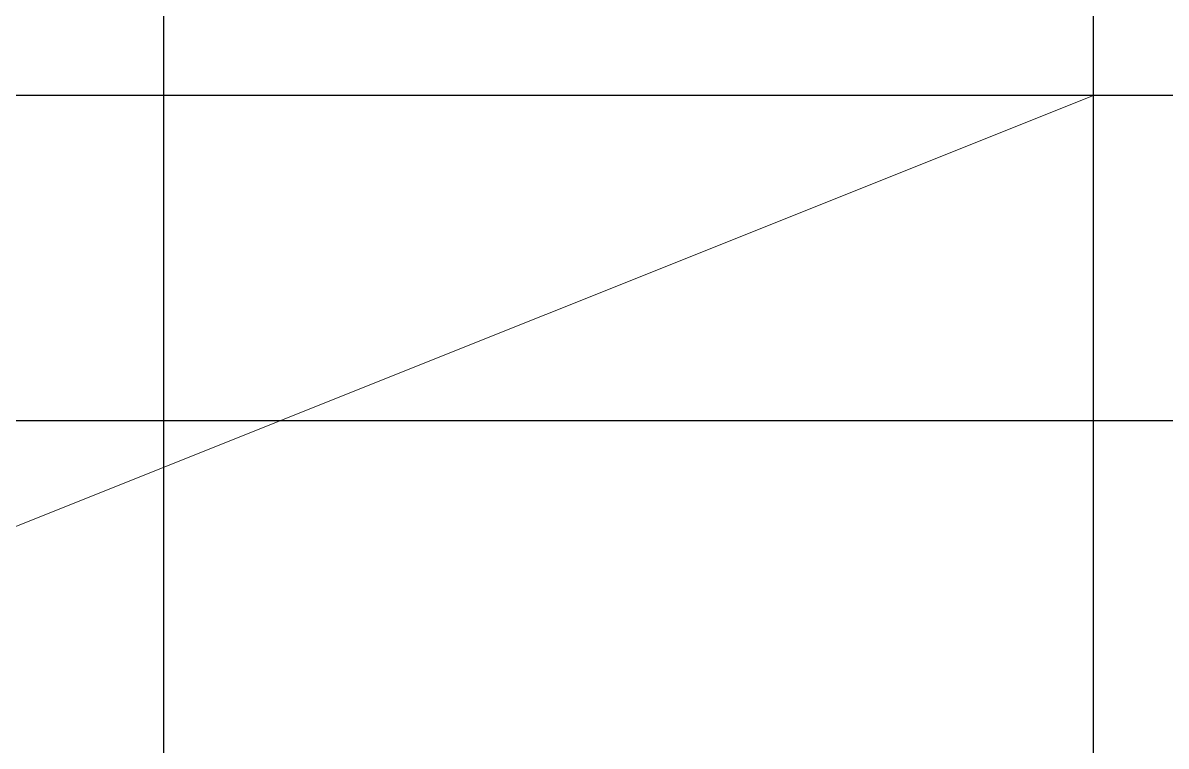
# Model space of a CAD drawing. Header units: millimetres. Extents: x 520869 to 643785, y -152849 to 11200.
# Drawn here: x 617206 to 619666, y -57302 to -55745 of the extents above; entities that cross this region are included whole.
import ezdxf

# ---------------------------------------------------------------- set-up
doc = ezdxf.new("R2010")
doc.units = ezdxf.units.MM
doc.header["$LTSCALE"] = 1000
doc.layers.get('0').update_dxf_attribs({"color": 8})
doc.layers.add('层 1', color=8, linetype='Continuous', lineweight=0)

# ---------------------------------------------------------------- blocks, each defined once
blk = doc.blocks.new('GEDI_TQ_2012')
at = {"color": 2}
for p, q in [((-155, 0), (-155, 28)), ((-135, 0), (-135, 28)), ((-90, 21), (-180, 21)), ((0, 14), (-170, 14))]:
    blk.add_line(p, q, dxfattribs=at)

msp = doc.modelspace()

# ---------------------------------------------------------------- linework, layer by layer
at = {"layer": '层 1'}
msp.add_line((616009.7, -57301.6), (619509.7, -55901.6), dxfattribs=at)

# ---------------------------------------------------------------- block references
at = {"xscale": 100, "yscale": 100, "zscale": 100}
msp.add_blockref('GEDI_TQ_2012', (633009.7, -58001.6), dxfattribs=at)

doc.saveas('drawing.dxf')
